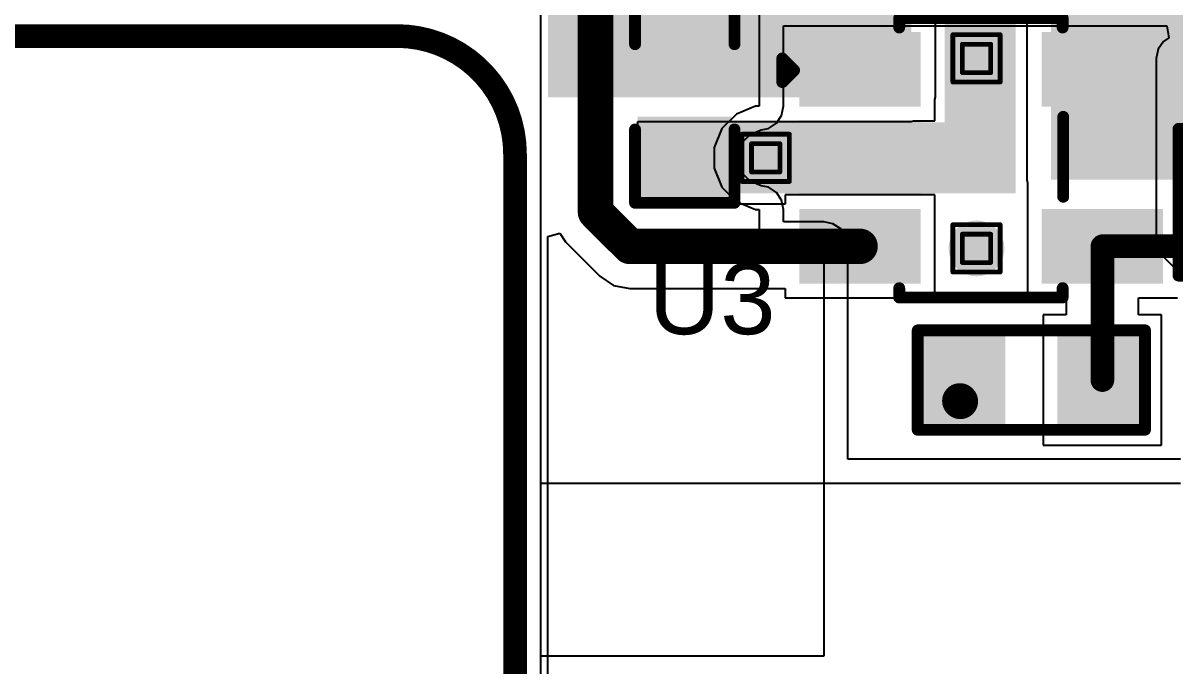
# Model space of a CAD drawing. Header units: inches. Extents: x 0 to 355, y -10 to 78.
# Drawn here: x 10.22 to 22.57, y 23.27 to 30.17 of the extents above; entities that cross this region are included whole.
import ezdxf

# ---------------------------------------------------------------- set-up
doc = ezdxf.new("R2010")
doc.units = ezdxf.units.IN
for name, color, linetype in [('Board Outline', 216, 'Continuous'), ('Bottom Layer', 5, 'Continuous'), ('Drill Drawing', 1, 'Continuous'), ('Top Layer', 1, 'Continuous'), ('Top Overlay', 2, 'Continuous'), ('Top Paste', 8, 'Continuous'), ('Top Solder', 216, 'Continuous'), ('Via Holes', 16, 'Continuous')]:
    doc.layers.add(name, color=color, linetype=linetype)
doc.styles.add('Arial', font='', dxfattribs={"height": 0.2})
doc.styles.get('Arial').set_extended_font_data('Arial')

# ---------------------------------------------------------------- blocks, each defined once
blk = doc.blocks.new('SOT_23_5_20')
at = {"layer": 'Top Layer'}
for points in [[(-1.85000011, 1.25000004), (-0.74999977, 1.25000004), (-0.74999977, 0.65000124), (-1.85000011, 0.65000124)], [(0.74999977, 1.25000004), (1.85000011, 1.25000004), (1.85000011, 0.65000124), (0.74999977, 0.65000124)], [(-1.85000011, 0.2999994), (-0.74999977, 0.2999994), (-0.74999977, -0.2999994), (-1.85000011, -0.2999994)], [(-1.85000011, -0.65000124), (-0.74999977, -0.65000124), (-0.74999977, -1.25000004), (-1.85000011, -1.25000004)], [(0.74999977, -0.65000124), (1.85000011, -0.65000124), (1.85000011, -1.25000004), (0.74999977, -1.25000004)]]:
    blk.add_hatch(color=1, dxfattribs=at).paths.add_polyline_path(points)
at = {"layer": 'Top Paste'}
for points in [[(-1.85000011, 1.25000004), (-0.74999977, 1.25000004), (-0.74999977, 0.65000124), (-1.85000011, 0.65000124)], [(0.74999977, 1.25000004), (1.85000011, 1.25000004), (1.85000011, 0.65000124), (0.74999977, 0.65000124)], [(-1.85000011, 0.2999994), (-0.74999977, 0.2999994), (-0.74999977, -0.2999994), (-1.85000011, -0.2999994)], [(-1.85000011, -0.65000124), (-0.74999977, -0.65000124), (-0.74999977, -1.25000004), (-1.85000011, -1.25000004)], [(0.74999977, -0.65000124), (1.85000011, -0.65000124), (1.85000011, -1.25000004), (0.74999977, -1.25000004)]]:
    blk.add_hatch(color=8, dxfattribs=at).paths.add_polyline_path(points)
at = {"layer": 'Top Solder'}
for points in [[(-1.95160011, 1.35160004), (-0.6483997699999999, 1.35160004), (-0.6483997699999999, 0.54840124), (-1.95160011, 0.54840124)], [(0.6483997699999999, 1.35160004), (1.95160011, 1.35160004), (1.95160011, 0.54840124), (0.6483997699999999, 0.54840124)], [(-1.95160011, 0.4015993999999999), (-0.6483997699999999, 0.4015993999999999), (-0.6483997699999999, -0.4015993999999999), (-1.95160011, -0.4015993999999999)], [(-1.95160011, -0.54840124), (-0.6483997699999999, -0.54840124), (-0.6483997699999999, -1.35160004), (-1.95160011, -1.35160004)], [(0.6483997699999999, -0.54840124), (1.95160011, -0.54840124), (1.95160011, -1.35160004), (0.6483997699999999, -1.35160004)]]:
    blk.add_hatch(color=216, dxfattribs=at).paths.add_polyline_path(points)
at = {"layer": 'Top Overlay'}
for points in [[(-0.87900256, 1.3986002, 0.127, 0.127, 0), (-0.87900256, 1.4986, 0.127, 0.127, 0)], [(-0.87900256, 1.4986, 0.127, 0.127, 0), (0.8735974400000001, 1.4986, 0.127, 0.127, 0)], [(0.8735974400000001, 1.3986002, 0.127, 0.127, 0), (0.8735974400000001, 1.4986, 0.127, 0.127, 0)], [(-2.1336, 0.8128, 0.127, 0.127, 0), (-2.1336, 1.0668, 0.127, 0.127, 0)], [(-2.1336, 1.0668, 0.127, 0.127, 0), (-2.0066, 0.9397999999999999, 0.127, 0.127, 0)], [(-2.1336, 0.8128, 0.127, 0.127, 0), (-2.0066, 0.9397999999999999, 0.127, 0.127, 0)], [(0.88000078, -0.41800018, 0.127, 0.127, 0), (0.88000078, 0.43999912, 0.127, 0.127, 0)], [(-0.87900256, -1.4986, 0.127, 0.127, 0), (-0.87900256, -1.3986002, 0.127, 0.127, 0)], [(0.8735974400000001, -1.4986, 0.127, 0.127, 0), (0.8735974400000001, -1.3986002, 0.127, 0.127, 0)], [(-0.87900256, -1.4986, 0.127, 0.127, 0), (0.8735974400000001, -1.4986, 0.127, 0.127, 0)]]:
    blk.add_lwpolyline(points, format="xyseb", dxfattribs=at)
for points in [[(-0.9107525599999998, 1.4986, 0.0635, 0.0635, 1), (-0.8472525599999999, 1.4986, 0.0635, 0.0635, 1)], [(-0.9107525599999998, 1.4986, 0.0635, 0.0635, 1), (-0.8472525599999999, 1.4986, 0.0635, 0.0635, 1)], [(0.84184744, 1.4986, 0.0635, 0.0635, 1), (0.9053474399999999, 1.4986, 0.0635, 0.0635, 1)], [(0.84184744, 1.4986, 0.0635, 0.0635, 1), (0.9053474399999999, 1.4986, 0.0635, 0.0635, 1)], [(-0.9107525599999998, 1.3986002, 0.0635, 0.0635, 1), (-0.8472525599999999, 1.3986002, 0.0635, 0.0635, 1)], [(0.84184744, 1.3986002, 0.0635, 0.0635, 1), (0.9053474399999999, 1.3986002, 0.0635, 0.0635, 1)], [(-2.16535, 1.0668, 0.0635, 0.0635, 1), (-2.10185, 1.0668, 0.0635, 0.0635, 1)], [(-2.16535, 1.0668, 0.0635, 0.0635, 1), (-2.10185, 1.0668, 0.0635, 0.0635, 1)], [(-2.03835, 0.9397999999999999, 0.0635, 0.0635, 1), (-1.97485, 0.9397999999999999, 0.0635, 0.0635, 1)], [(-2.03835, 0.9397999999999999, 0.0635, 0.0635, 1), (-1.97485, 0.9397999999999999, 0.0635, 0.0635, 1)], [(-2.16535, 0.8128, 0.0635, 0.0635, 1), (-2.10185, 0.8128, 0.0635, 0.0635, 1)], [(-2.16535, 0.8128, 0.0635, 0.0635, 1), (-2.10185, 0.8128, 0.0635, 0.0635, 1)], [(0.84825078, 0.43999912, 0.0635, 0.0635, 1), (0.91175078, 0.43999912, 0.0635, 0.0635, 1)], [(0.84825078, -0.41800018, 0.0635, 0.0635, 1), (0.91175078, -0.41800018, 0.0635, 0.0635, 1)], [(-0.9107525599999998, -1.3986002, 0.0635, 0.0635, 1), (-0.8472525599999999, -1.3986002, 0.0635, 0.0635, 1)], [(0.84184744, -1.3986002, 0.0635, 0.0635, 1), (0.9053474399999999, -1.3986002, 0.0635, 0.0635, 1)], [(-0.9107525599999998, -1.4986, 0.0635, 0.0635, 1), (-0.8472525599999999, -1.4986, 0.0635, 0.0635, 1)], [(-0.9107525599999998, -1.4986, 0.0635, 0.0635, 1), (-0.8472525599999999, -1.4986, 0.0635, 0.0635, 1)], [(0.84184744, -1.4986, 0.0635, 0.0635, 1), (0.9053474399999999, -1.4986, 0.0635, 0.0635, 1)], [(0.84184744, -1.4986, 0.0635, 0.0635, 1), (0.9053474399999999, -1.4986, 0.0635, 0.0635, 1)]]:
    blk.add_lwpolyline(points, format="xyseb", close=True, dxfattribs=at)
blk = doc.blocks.new('R___0603_52')
at = {"layer": 'Top Layer'}
for points in [[(-0.3809999999999999, 0.4445), (-0.3810000000000001, -0.4445), (-1.143, -0.4445), (-1.143, 0.4445)], [(1.143, 0.4445), (1.143, -0.4445), (0.3809999999999999, -0.4445), (0.3810000000000001, 0.4445)]]:
    blk.add_hatch(color=1, dxfattribs=at).paths.add_polyline_path(points)
at = {"layer": 'Top Paste'}
for points in [[(-0.3809999999999999, 0.4445), (-0.3810000000000001, -0.4445), (-1.143, -0.4445), (-1.143, 0.4445)], [(1.143, 0.4445), (1.143, -0.4445), (0.3809999999999999, -0.4445), (0.3810000000000001, 0.4445)]]:
    blk.add_hatch(color=8, dxfattribs=at).paths.add_polyline_path(points)
at = {"layer": 'Top Solder'}
for points in [[(-0.2793999999999999, 0.5460999999999999), (-0.2794, -0.5461), (-1.2446, -0.5460999999999999), (-1.2446, 0.5461)], [(1.2446, 0.5460999999999999), (1.2446, -0.5461), (0.2793999999999999, -0.5460999999999999), (0.2794, 0.5461)]]:
    blk.add_hatch(color=216, dxfattribs=at).paths.add_polyline_path(points)
at = {"layer": 'Top Overlay'}
for points in [[(-1.2192, 0.5334, 0.127, 0.127, 0), (1.2192, 0.5334, 0.127, 0.127, 0)], [(-1.2192, -0.5334, 0.127, 0.127, 0), (-1.2192, 0.5334, 0.127, 0.127, 0)], [(1.2192, -0.5334, 0.127, 0.127, 0), (1.2192, 0.5334, 0.127, 0.127, 0)], [(-1.2192, -0.5334, 0.127, 0.127, 0), (1.2192, -0.5334, 0.127, 0.127, 0)]]:
    blk.add_lwpolyline(points, format="xyseb", dxfattribs=at)
for points in [[(-1.25095, 0.5334, 0.0635, 0.0635, 1), (-1.18745, 0.5334, 0.0635, 0.0635, 1)], [(-1.25095, 0.5334, 0.0635, 0.0635, 1), (-1.18745, 0.5334, 0.0635, 0.0635, 1)], [(1.18745, 0.5334, 0.0635, 0.0635, 1), (1.25095, 0.5334, 0.0635, 0.0635, 1)], [(1.18745, 0.5334, 0.0635, 0.0635, 1), (1.25095, 0.5334, 0.0635, 0.0635, 1)], [(-1.25095, -0.5334, 0.0635, 0.0635, 1), (-1.18745, -0.5334, 0.0635, 0.0635, 1)], [(-1.25095, -0.5334, 0.0635, 0.0635, 1), (-1.18745, -0.5334, 0.0635, 0.0635, 1)], [(1.18745, -0.5334, 0.0635, 0.0635, 1), (1.25095, -0.5334, 0.0635, 0.0635, 1)], [(1.18745, -0.5334, 0.0635, 0.0635, 1), (1.25095, -0.5334, 0.0635, 0.0635, 1)]]:
    blk.add_lwpolyline(points, format="xyseb", close=True, dxfattribs=at)
blk = doc.blocks.new('R___0402_53')
at = {"layer": 'Top Layer'}
for points in [[(-0.6985, -0.3175), (-0.6985, 0.3175), (-0.2412999999999999, 0.3175), (-0.2413, -0.3175)], [(0.2412999999999999, -0.3175), (0.2413, 0.3175), (0.6985, 0.3175), (0.6985, -0.3175)]]:
    blk.add_hatch(color=1, dxfattribs=at).paths.add_polyline_path(points)
at = {"layer": 'Top Paste'}
for points in [[(-0.6985, -0.3175), (-0.6985, 0.3175), (-0.2412999999999999, 0.3175), (-0.2413, -0.3175)], [(0.2412999999999999, -0.3175), (0.2413, 0.3175), (0.6985, 0.3175), (0.6985, -0.3175)]]:
    blk.add_hatch(color=8, dxfattribs=at).paths.add_polyline_path(points)
at = {"layer": 'Top Solder'}
for points in [[(-0.75350116, -0.37250116), (-0.75350116, 0.37250116), (-0.1862988399999999, 0.37250116), (-0.18629884, -0.37250116)], [(0.1862988399999999, -0.37250116), (0.18629884, 0.37250116), (0.75350116, 0.37250116), (0.75350116, -0.37250116)]]:
    blk.add_hatch(color=216, dxfattribs=at).paths.add_polyline_path(points)
at = {"layer": 'Top Overlay'}
for points in [[(-0.7874, 0.4064, 0.127, 0.127, 0), (-0.7874, -0.4064, 0.127, 0.127, 0)], [(-0.7874, 0.4064, 0.127, 0.127, 0), (0.7874, 0.4064, 0.127, 0.127, 0)], [(0.7874, 0.4064, 0.127, 0.127, 0), (0.7874, -0.4064, 0.127, 0.127, 0)], [(-0.7874, -0.4064, 0.127, 0.127, 0), (0.7874, -0.4064, 0.127, 0.127, 0)], [(-0.8128, -0.4318, 0.0032258, 0.0032258, 0), (0.8128, -0.4318, 0.0032258, 0.0032258, 0)]]:
    blk.add_lwpolyline(points, format="xyseb", dxfattribs=at)
for points in [[(-0.8191499999999999, 0.4064, 0.0635, 0.0635, 1), (-0.7556499999999999, 0.4064, 0.0635, 0.0635, 1)], [(-0.8191499999999999, 0.4064, 0.0635, 0.0635, 1), (-0.7556499999999999, 0.4064, 0.0635, 0.0635, 1)], [(0.7556499999999999, 0.4064, 0.0635, 0.0635, 1), (0.8191499999999999, 0.4064, 0.0635, 0.0635, 1)], [(0.7556499999999999, 0.4064, 0.0635, 0.0635, 1), (0.8191499999999999, 0.4064, 0.0635, 0.0635, 1)], [(-0.8191499999999999, -0.4064, 0.0635, 0.0635, 1), (-0.7556499999999999, -0.4064, 0.0635, 0.0635, 1)], [(-0.8191499999999999, -0.4064, 0.0635, 0.0635, 1), (-0.7556499999999999, -0.4064, 0.0635, 0.0635, 1)], [(0.7556499999999999, -0.4064, 0.0635, 0.0635, 1), (0.8191499999999999, -0.4064, 0.0635, 0.0635, 1)], [(0.7556499999999999, -0.4064, 0.0635, 0.0635, 1), (0.8191499999999999, -0.4064, 0.0635, 0.0635, 1)], [(-0.81360518, -0.4318, 0.0016129, 0.0016129, 1), (-0.8119948199999999, -0.4318, 0.0016129, 0.0016129, 1)], [(0.8119948199999999, -0.4318, 0.0016129, 0.0016129, 1), (0.81360518, -0.4318, 0.0016129, 0.0016129, 1)]]:
    blk.add_lwpolyline(points, format="xyseb", close=True, dxfattribs=at)
blk = doc.blocks.new('C___0603_103')
at = {"layer": 'Top Layer'}
for points in [[(-0.3809999999999999, 0.4445), (-0.3809999999999999, -0.4445), (-1.143, -0.4445), (-1.143, 0.4445)], [(1.143, 0.4445), (1.143, -0.4445), (0.3809999999999999, -0.4445), (0.3809999999999999, 0.4445)]]:
    blk.add_hatch(color=1, dxfattribs=at).paths.add_polyline_path(points)
at = {"layer": 'Top Paste'}
for points in [[(-0.3809999999999999, 0.4445), (-0.3809999999999999, -0.4445), (-1.143, -0.4445), (-1.143, 0.4445)], [(1.143, 0.4445), (1.143, -0.4445), (0.3809999999999999, -0.4445), (0.3809999999999999, 0.4445)]]:
    blk.add_hatch(color=8, dxfattribs=at).paths.add_polyline_path(points)
at = {"layer": 'Top Solder'}
for points in [[(-0.3210001199999999, 0.50449988), (-0.3210001199999999, -0.50449988), (-1.20299988, -0.50449988), (-1.20299988, 0.50449988)], [(1.20299988, 0.50449988), (1.20299988, -0.50449988), (0.3210001199999999, -0.50449988), (0.3210001199999999, 0.50449988)]]:
    blk.add_hatch(color=216, dxfattribs=at).paths.add_polyline_path(points)
at = {"layer": 'Top Overlay'}
for points in [[(-1.2446, 0.5334, 0.127, 0.127, 0), (-0.4571999999999999, 0.5334, 0.127, 0.127, 0)], [(-1.2446, 0.5334, 0.127, 0.127, 0), (-1.2446, -0.5334, 0.127, 0.127, 0)], [(0.4571999999999999, 0.5334, 0.127, 0.127, 0), (1.2446, 0.5334, 0.127, 0.127, 0)], [(1.2446, 0.5334, 0.127, 0.127, 0), (1.2446, -0.5334, 0.127, 0.127, 0)], [(-1.2446, -0.5334, 0.127, 0.127, 0), (-0.4571999999999999, -0.5334, 0.127, 0.127, 0)], [(0.4571999999999999, -0.5334, 0.127, 0.127, 0), (1.2446, -0.5334, 0.127, 0.127, 0)]]:
    blk.add_lwpolyline(points, format="xyseb", dxfattribs=at)
for points in [[(-1.27635, 0.5334, 0.0635, 0.0635, 1), (-1.21285, 0.5334, 0.0635, 0.0635, 1)], [(-1.27635, 0.5334, 0.0635, 0.0635, 1), (-1.21285, 0.5334, 0.0635, 0.0635, 1)], [(-0.4889499999999999, 0.5334, 0.0635, 0.0635, 1), (-0.42545, 0.5334, 0.0635, 0.0635, 1)], [(0.42545, 0.5334, 0.0635, 0.0635, 1), (0.4889499999999999, 0.5334, 0.0635, 0.0635, 1)], [(1.21285, 0.5334, 0.0635, 0.0635, 1), (1.27635, 0.5334, 0.0635, 0.0635, 1)], [(1.21285, 0.5334, 0.0635, 0.0635, 1), (1.27635, 0.5334, 0.0635, 0.0635, 1)], [(-1.27635, -0.5334, 0.0635, 0.0635, 1), (-1.21285, -0.5334, 0.0635, 0.0635, 1)], [(-1.27635, -0.5334, 0.0635, 0.0635, 1), (-1.21285, -0.5334, 0.0635, 0.0635, 1)], [(-0.4889499999999999, -0.5334, 0.0635, 0.0635, 1), (-0.42545, -0.5334, 0.0635, 0.0635, 1)], [(0.42545, -0.5334, 0.0635, 0.0635, 1), (0.4889499999999999, -0.5334, 0.0635, 0.0635, 1)], [(1.21285, -0.5334, 0.0635, 0.0635, 1), (1.27635, -0.5334, 0.0635, 0.0635, 1)], [(1.21285, -0.5334, 0.0635, 0.0635, 1), (1.27635, -0.5334, 0.0635, 0.0635, 1)]]:
    blk.add_lwpolyline(points, format="xyseb", close=True, dxfattribs=at)

msp = doc.modelspace()

# ---------------------------------------------------------------- hatches: boundary and pattern name
at = {"layer": 'Bottom Layer'}
h = msp.add_hatch(color=5, dxfattribs=at)
edge = h.paths.add_edge_path()
edge.add_arc((20.44407646, 29.79451242), 0.2999994, 0, 360)
h = msp.add_hatch(color=5, dxfattribs=at)
edge = h.paths.add_edge_path()
edge.add_arc((18.1829202, 28.72771242), 0.2999994, 0, 360)
h = msp.add_hatch(color=5, dxfattribs=at)
edge = h.paths.add_edge_path()
edge.add_arc((20.44407646, 27.75598462), 0.2999994, 0, 360)
at = {"layer": 'Top Layer'}
for points in [[(20.1013187, 28.34671242), (20.8633187, 28.34671242), (20.8633187, 31.50901242), (20.1013187, 31.50901242)], [(21.2443187, 28.4926913), (25.2095127, 28.4926913), (25.2095127, 31.50901242), (21.2443187, 31.50901242)], [(15.8461202, 29.37771366), (19.74431916, 29.37771366), (19.74431916, 31.42011242), (15.8461202, 31.42011242)], [(16.87022026, 28.34671242), (20.8633187, 28.34671242), (20.8633187, 29.10871242), (16.87022026, 29.10871242)]]:
    msp.add_hatch(color=1, dxfattribs=at).paths.add_polyline_path(points)
h = msp.add_hatch(color=1, dxfattribs=at)
edge = h.paths.add_edge_path()
edge.add_arc((20.44407646, 29.79451242), 0.2999994, 0, 360)
h = msp.add_hatch(color=1, dxfattribs=at)
edge = h.paths.add_edge_path()
edge.add_arc((18.1829202, 28.72771242), 0.2999994, 0, 360)
h = msp.add_hatch(color=1, dxfattribs=at)
edge = h.paths.add_edge_path()
edge.add_arc((20.44407646, 27.75598462), 0.2999994, 0, 360)
at = {"layer": 'Via Holes'}
h = msp.add_hatch(color=7, dxfattribs=at)
edge = h.paths.add_edge_path()
edge.add_arc((20.44407646, 29.79451242), 0.1499997, 0, 360)
h = msp.add_hatch(color=7, dxfattribs=at)
edge = h.paths.add_edge_path()
edge.add_arc((18.1829202, 28.72771242), 0.1499997, 0, 360)
h = msp.add_hatch(color=7, dxfattribs=at)
edge = h.paths.add_edge_path()
edge.add_arc((20.44407646, 27.75598462), 0.1499997, 0, 360)

# ---------------------------------------------------------------- linework, layer by layer
at = {"layer": 'Board Outline'}
for points in [[(1.27e-05, 30.03501232, 0.254, 0.254, 0), (14.2240127, 30.03501232, 0.254, 0.254, 0)], [(14.2240127, 30.03501232, 0.254, 0.254, -0.4149602855003318), (15.4940127, 28.76501232, 0.254, 0.254, 0)], [(15.4940127, 6.795013079999999, 0.254, 0.254, 0), (15.4940127, 28.76501232, 0.254, 0.254, 0)]]:
    msp.add_lwpolyline(points, format="xyseb", dxfattribs=at)
for points in [[(14.1605127, 30.03501232, 0.127, 0.127, 1), (14.2875127, 30.03501232, 0.127, 0.127, 1)], [(14.1605127, 30.03501232, 0.127, 0.127, 1), (14.2875127, 30.03501232, 0.127, 0.127, 1)], [(15.4305127, 28.76501232, 0.127, 0.127, 1), (15.5575127, 28.76501232, 0.127, 0.127, 1)], [(15.4305127, 28.76501232, 0.127, 0.127, 1), (15.5575127, 28.76501232, 0.127, 0.127, 1)]]:
    msp.add_lwpolyline(points, format="xyseb", close=True, dxfattribs=at)
at = {"layer": 'Bottom Layer'}
for p, q in [((15.7699202, 23.3813477), (15.7699202, 30.43637042)), ((18.11410144, 30.43637042), (18.11410144, 29.28171182)), ((18.3730773, 29.28171182), (18.3730773, 30.14398594)), ((18.3730773, 30.14398594), (22.4849436, 30.14398594)), ((22.4849436, 30.14398594), (22.50717876, 30.01698594)), ((22.44828886, 29.97763626), (22.39214978, 29.89361814)), ((22.50717876, 30.01698594), (22.44828886, 29.97763626)), ((22.39214978, 29.89361814), (22.37243684, 29.79451242)), ((22.37243684, 29.79451242), (22.37243684, 27.84959886)), ((17.86910574, 29.19737112), (17.7132615, 29.04152688)), ((18.0727223, 29.28171182), (17.86910574, 29.19737112)), ((18.11410144, 29.28171182), (18.0727223, 29.28171182)), ((18.29722528, 29.09858798), (18.35336436, 29.1826061)), ((18.35336436, 29.1826061), (18.3730773, 29.28171182)), ((17.7132615, 29.04152688), (17.6289208, 28.83791032)), ((18.13360102, 29.02661454), (18.21320716, 29.0424489)), ((18.21320716, 29.0424489), (18.29722528, 29.09858798)), ((17.93281148, 28.89482918), (18.01580344, 28.97782114)), ((18.01580344, 28.97782114), (18.13360102, 29.02661454)), ((17.6289208, 28.83791032), (17.6289208, 28.61751452)), ((17.88789666, 28.78639657999999), (17.93281148, 28.89482918)), ((17.88789666, 28.66902826), (17.88789666, 28.78639657999999)), ((17.93281148, 28.56059566), (17.88789666, 28.66902826)), ((17.6289208, 28.61751452), (17.7132615, 28.41389796)), ((18.01580344, 28.4776037), (17.93281148, 28.56059566)), ((18.13360102, 28.4288103), (18.01580344, 28.4776037)), ((18.21320716, 28.41297594), (18.13360102, 28.4288103)), ((17.7132615, 28.41389796), (17.86910574, 28.25805372)), ((18.29722528, 28.35683686), (18.21320716, 28.41297594)), ((18.35336436, 28.27281874), (18.29722528, 28.35683686)), ((17.86910574, 28.25805372), (18.0727223, 28.17371302)), ((18.0727223, 28.17371302), (18.11410144, 28.17371302)), ((18.11410144, 28.17371302), (18.11410144, 27.7814913)), ((18.3730773, 28.17371302), (18.35336436, 28.27281874)), ((18.3730773, 28.04046716), (18.3730773, 28.17371302)), ((18.80522274, 28.04046716), (18.3730773, 28.04046716)), ((18.90432846, 28.02075422), (18.80522274, 28.04046716)), ((18.98834658, 27.96461514), (18.90432846, 28.02075422)), ((19.04448566, 27.88059702), (18.98834658, 27.96461514)), ((19.0641986, 27.7814913), (19.04448566, 27.88059702)), ((22.37243684, 27.84959886), (22.39214978, 27.75049314)), ((18.11410144, 27.7814913), (18.80522274, 27.7814913)), ((18.80522274, 27.7814913), (18.80522274, 27.09036746)), ((19.0641986, 27.09036746), (19.0641986, 27.7814913)), ((22.39214978, 27.75049314), (22.44828886, 27.66647502)), ((22.44828886, 27.66647502), (23.26909748, 26.84566385999999)), ((18.80522274, 27.09036746), (18.80522528, 23.3813477)), ((19.0641986, 25.49483344), (19.0641986, 27.09036746)), ((22.63140762, 25.49482836), (19.0641986, 25.49483344)), ((15.7699202, 25.23586012), (22.63140762, 25.2358525)), ((15.7699202, 23.1679877), (15.7699202, 25.23586012)), ((18.80522528, 23.3813477), (15.7699202, 23.3813477))]:
    msp.add_line(p, q, dxfattribs=at)
at = {"layer": 'Drill Drawing'}
for points in [[(20.19007646, 30.04851241999999, 0.0508, 0.0508, 0), (20.69807646, 30.04851241999999, 0.0508, 0.0508, 0)], [(20.19007646, 29.54051242, 0.0508, 0.0508, 0), (20.19007646, 30.04851241999999, 0.0508, 0.0508, 0)], [(20.69807646, 29.54051242, 0.0508, 0.0508, 0), (20.69807646, 30.04851241999999, 0.0508, 0.0508, 0)], [(20.29167646, 29.94691242, 0.0508, 0.0508, 0), (20.59647646, 29.94691242, 0.0508, 0.0508, 0)], [(20.29167646, 29.64211242, 0.0508, 0.0508, 0), (20.29167646, 29.94691242, 0.0508, 0.0508, 0)], [(20.59647646, 29.64211242, 0.0508, 0.0508, 0), (20.59647646, 29.94691242, 0.0508, 0.0508, 0)], [(20.29167646, 29.64211242, 0.0508, 0.0508, 0), (20.59647646, 29.64211242, 0.0508, 0.0508, 0)], [(20.19007646, 29.54051242, 0.0508, 0.0508, 0), (20.69807646, 29.54051242, 0.0508, 0.0508, 0)], [(17.9289202, 28.98171242, 0.0508, 0.0508, 0), (18.4369202, 28.98171242, 0.0508, 0.0508, 0)], [(17.9289202, 28.47371242, 0.0508, 0.0508, 0), (17.9289202, 28.98171242, 0.0508, 0.0508, 0)], [(18.4369202, 28.47371242, 0.0508, 0.0508, 0), (18.4369202, 28.98171242, 0.0508, 0.0508, 0)], [(18.0305202, 28.88011242, 0.0508, 0.0508, 0), (18.3353202, 28.88011242, 0.0508, 0.0508, 0)], [(18.0305202, 28.57531242, 0.0508, 0.0508, 0), (18.0305202, 28.88011242, 0.0508, 0.0508, 0)], [(18.3353202, 28.57531242, 0.0508, 0.0508, 0), (18.3353202, 28.88011242, 0.0508, 0.0508, 0)], [(18.0305202, 28.57531242, 0.0508, 0.0508, 0), (18.3353202, 28.57531242, 0.0508, 0.0508, 0)], [(17.9289202, 28.47371242, 0.0508, 0.0508, 0), (18.4369202, 28.47371242, 0.0508, 0.0508, 0)], [(20.19007646, 28.00998462, 0.0508, 0.0508, 0), (20.69807646, 28.00998462, 0.0508, 0.0508, 0)], [(20.19007646, 27.50198462, 0.0508, 0.0508, 0), (20.19007646, 28.00998462, 0.0508, 0.0508, 0)], [(20.29167646, 27.90838462, 0.0508, 0.0508, 0), (20.59647646, 27.90838462, 0.0508, 0.0508, 0)], [(20.29167646, 27.60358462, 0.0508, 0.0508, 0), (20.29167646, 27.90838462, 0.0508, 0.0508, 0)], [(20.59647646, 27.60358462, 0.0508, 0.0508, 0), (20.59647646, 27.90838462, 0.0508, 0.0508, 0)], [(20.69807646, 27.50198462, 0.0508, 0.0508, 0), (20.69807646, 28.00998462, 0.0508, 0.0508, 0)], [(20.29167646, 27.60358462, 0.0508, 0.0508, 0), (20.59647646, 27.60358462, 0.0508, 0.0508, 0)], [(20.19007646, 27.50198462, 0.0508, 0.0508, 0), (20.69807646, 27.50198462, 0.0508, 0.0508, 0)]]:
    msp.add_lwpolyline(points, format="xyseb", dxfattribs=at)
for points in [[(20.17737646, 30.04851241999999, 0.0254, 0.0254, 1), (20.20277646, 30.04851241999999, 0.0254, 0.0254, 1)], [(20.17737646, 30.04851241999999, 0.0254, 0.0254, 1), (20.20277646, 30.04851241999999, 0.0254, 0.0254, 1)], [(20.68537646, 30.04851241999999, 0.0254, 0.0254, 1), (20.71077646, 30.04851241999999, 0.0254, 0.0254, 1)], [(20.68537646, 30.04851241999999, 0.0254, 0.0254, 1), (20.71077646, 30.04851241999999, 0.0254, 0.0254, 1)], [(20.27897646, 29.94691242, 0.0254, 0.0254, 1), (20.30437646, 29.94691242, 0.0254, 0.0254, 1)], [(20.27897646, 29.94691242, 0.0254, 0.0254, 1), (20.30437646, 29.94691242, 0.0254, 0.0254, 1)], [(20.58377646, 29.94691242, 0.0254, 0.0254, 1), (20.60917646, 29.94691242, 0.0254, 0.0254, 1)], [(20.58377646, 29.94691242, 0.0254, 0.0254, 1), (20.60917646, 29.94691242, 0.0254, 0.0254, 1)], [(20.27897646, 29.64211242, 0.0254, 0.0254, 1), (20.30437646, 29.64211242, 0.0254, 0.0254, 1)], [(20.27897646, 29.64211242, 0.0254, 0.0254, 1), (20.30437646, 29.64211242, 0.0254, 0.0254, 1)], [(20.58377646, 29.64211242, 0.0254, 0.0254, 1), (20.60917646, 29.64211242, 0.0254, 0.0254, 1)], [(20.58377646, 29.64211242, 0.0254, 0.0254, 1), (20.60917646, 29.64211242, 0.0254, 0.0254, 1)], [(20.17737646, 29.54051242, 0.0254, 0.0254, 1), (20.20277646, 29.54051242, 0.0254, 0.0254, 1)], [(20.17737646, 29.54051242, 0.0254, 0.0254, 1), (20.20277646, 29.54051242, 0.0254, 0.0254, 1)], [(20.68537646, 29.54051242, 0.0254, 0.0254, 1), (20.71077646, 29.54051242, 0.0254, 0.0254, 1)], [(20.68537646, 29.54051242, 0.0254, 0.0254, 1), (20.71077646, 29.54051242, 0.0254, 0.0254, 1)], [(17.9162202, 28.98171242, 0.0254, 0.0254, 1), (17.9416202, 28.98171242, 0.0254, 0.0254, 1)], [(17.9162202, 28.98171242, 0.0254, 0.0254, 1), (17.9416202, 28.98171242, 0.0254, 0.0254, 1)], [(18.4242202, 28.98171242, 0.0254, 0.0254, 1), (18.4496202, 28.98171242, 0.0254, 0.0254, 1)], [(18.4242202, 28.98171242, 0.0254, 0.0254, 1), (18.4496202, 28.98171242, 0.0254, 0.0254, 1)], [(18.0178202, 28.88011242, 0.0254, 0.0254, 1), (18.0432202, 28.88011242, 0.0254, 0.0254, 1)], [(18.0178202, 28.88011242, 0.0254, 0.0254, 1), (18.0432202, 28.88011242, 0.0254, 0.0254, 1)], [(18.3226202, 28.88011242, 0.0254, 0.0254, 1), (18.3480202, 28.88011242, 0.0254, 0.0254, 1)], [(18.3226202, 28.88011242, 0.0254, 0.0254, 1), (18.3480202, 28.88011242, 0.0254, 0.0254, 1)], [(18.0178202, 28.57531242, 0.0254, 0.0254, 1), (18.0432202, 28.57531242, 0.0254, 0.0254, 1)], [(18.0178202, 28.57531242, 0.0254, 0.0254, 1), (18.0432202, 28.57531242, 0.0254, 0.0254, 1)], [(18.3226202, 28.57531242, 0.0254, 0.0254, 1), (18.3480202, 28.57531242, 0.0254, 0.0254, 1)], [(18.3226202, 28.57531242, 0.0254, 0.0254, 1), (18.3480202, 28.57531242, 0.0254, 0.0254, 1)], [(17.9162202, 28.47371242, 0.0254, 0.0254, 1), (17.9416202, 28.47371242, 0.0254, 0.0254, 1)], [(17.9162202, 28.47371242, 0.0254, 0.0254, 1), (17.9416202, 28.47371242, 0.0254, 0.0254, 1)], [(18.4242202, 28.47371242, 0.0254, 0.0254, 1), (18.4496202, 28.47371242, 0.0254, 0.0254, 1)], [(18.4242202, 28.47371242, 0.0254, 0.0254, 1), (18.4496202, 28.47371242, 0.0254, 0.0254, 1)], [(20.17737646, 28.00998462, 0.0254, 0.0254, 1), (20.20277646, 28.00998462, 0.0254, 0.0254, 1)], [(20.17737646, 28.00998462, 0.0254, 0.0254, 1), (20.20277646, 28.00998462, 0.0254, 0.0254, 1)], [(20.27897646, 27.90838462, 0.0254, 0.0254, 1), (20.30437646, 27.90838462, 0.0254, 0.0254, 1)], [(20.27897646, 27.90838462, 0.0254, 0.0254, 1), (20.30437646, 27.90838462, 0.0254, 0.0254, 1)], [(20.58377646, 27.90838462, 0.0254, 0.0254, 1), (20.60917646, 27.90838462, 0.0254, 0.0254, 1)], [(20.58377646, 27.90838462, 0.0254, 0.0254, 1), (20.60917646, 27.90838462, 0.0254, 0.0254, 1)], [(20.68537646, 28.00998462, 0.0254, 0.0254, 1), (20.71077646, 28.00998462, 0.0254, 0.0254, 1)], [(20.68537646, 28.00998462, 0.0254, 0.0254, 1), (20.71077646, 28.00998462, 0.0254, 0.0254, 1)], [(20.27897646, 27.60358462, 0.0254, 0.0254, 1), (20.30437646, 27.60358462, 0.0254, 0.0254, 1)], [(20.27897646, 27.60358462, 0.0254, 0.0254, 1), (20.30437646, 27.60358462, 0.0254, 0.0254, 1)], [(20.58377646, 27.60358462, 0.0254, 0.0254, 1), (20.60917646, 27.60358462, 0.0254, 0.0254, 1)], [(20.58377646, 27.60358462, 0.0254, 0.0254, 1), (20.60917646, 27.60358462, 0.0254, 0.0254, 1)], [(20.17737646, 27.50198462, 0.0254, 0.0254, 1), (20.20277646, 27.50198462, 0.0254, 0.0254, 1)], [(20.17737646, 27.50198462, 0.0254, 0.0254, 1), (20.20277646, 27.50198462, 0.0254, 0.0254, 1)], [(20.68537646, 27.50198462, 0.0254, 0.0254, 1), (20.71077646, 27.50198462, 0.0254, 0.0254, 1)], [(20.68537646, 27.50198462, 0.0254, 0.0254, 1), (20.71077646, 27.50198462, 0.0254, 0.0254, 1)]]:
    msp.add_lwpolyline(points, format="xyseb", close=True, dxfattribs=at)
at = {"layer": 'Top Layer'}
for p, q in [((20.98534284, 31.50901242), (20.98534284, 28.4926913)), ((20.00329756, 29.37771366), (20.00329756, 31.42011242)), ((19.99831916, 29.3526845), (20.00329756, 29.37771366)), ((19.99831916, 29.12371366), (19.99831916, 29.3526845)), ((16.81072838, 28.33314882), (16.81072838, 29.1187378)), ((16.81072838, 29.1187378), (19.7443217, 29.1187378)), ((19.7443217, 29.1187378), (19.76933816, 29.12371366)), ((19.76933816, 29.12371366), (19.99831916, 29.12371366)), ((20.98534284, 28.4926913), (20.99210178, 28.45871118)), ((20.99210178, 28.45871118), (20.9903187, 28.33171118)), ((16.9129583, 28.2309189), (16.81072838, 28.33314882)), ((19.99831916, 28.33171118), (18.39032136, 28.33171118)), ((18.39032136, 28.33171118), (18.39032136, 28.2309189)), ((19.99831916, 27.22371237999999), (19.99831916, 28.33171118)), ((20.9903187, 28.33171118), (20.99031616, 28.33170864)), ((20.99031616, 28.33170864), (20.99032124, 28.3317061)), ((20.99032124, 28.3317061), (20.99032124, 27.22371237999999)), ((18.39032136, 28.2309189), (16.9129583, 28.2309189)), ((15.84611766, 14.63856356), (15.8461202, 27.88211594)), ((15.8461202, 27.88211594), (15.9731202, 27.92064012)), ((15.9731202, 27.92064012), (16.03705454, 27.82495578)), ((16.03705454, 27.82495578), (16.40476526, 27.45724506)), ((16.40476526, 27.45724506), (16.5517957, 27.35900294)), ((16.5517957, 27.35900294), (16.72523198, 27.32450212)), ((16.72523198, 27.32450212), (16.72524468, 27.32450466)), ((16.72524468, 27.32450466), (18.39032136, 27.32450466)), ((18.39032136, 27.32450466), (18.39032136, 27.22371237999999)), ((18.39032136, 27.22371237999999), (19.99831916, 27.22371237999999)), ((20.99032124, 27.22371237999999), (21.40585508, 27.22371237999999)), ((21.40585508, 27.22371237999999), (21.40585508, 27.0414877)), ((22.1827852, 27.0414877), (22.1827852, 27.22371237999999)), ((22.1827852, 27.22371237999999), (22.59831904, 27.22371237999999)), ((21.40585508, 27.0414877), (21.15932014, 27.0414877)), ((21.15932014, 27.0414877), (21.15932014, 25.6444877)), ((22.42932014, 27.0414877), (22.1827852, 27.0414877)), ((22.42932014, 25.6444877), (22.42932014, 27.0414877)), ((21.15932014, 25.6444877), (22.42932014, 25.6444877))]:
    msp.add_line(p, q, dxfattribs=at)
for points in [[(16.35752126, 28.1454225, 0.3809999999999999, 0.3809999999999999, 0), (16.35752126, 30.42611136, 0.3809999999999999, 0.3809999999999999, 0)], [(16.35752126, 28.1454225, 0.3809999999999999, 0.3809999999999999, 0), (16.72523198, 27.77771178, 0.3809999999999999, 0.3809999999999999, 0)], [(16.72523198, 27.77771178, 0.3809999999999999, 0.3809999999999999, 0), (19.19432026, 27.77771178, 0.3809999999999999, 0.3809999999999999, 0)], [(21.79432014, 27.77771178, 0.254, 0.254, 0), (21.7962099, 27.77960154, 0.254, 0.254, 0)], [(21.79432014, 26.34298769999999, 0.254, 0.254, 0), (21.79432014, 27.77771178, 0.254, 0.254, 0)], [(21.7962099, 27.77960154, 0.254, 0.254, 0), (23.0913305, 27.77960154, 0.254, 0.254, 0)], [(20.2657202, 26.11898764, 0.3809999999999999, 0.3809999999999999, 0), (20.27032014, 26.1143877, 0.3809999999999999, 0.3809999999999999, 0)]]:
    msp.add_lwpolyline(points, format="xyseb", dxfattribs=at)
for points in [[(16.26227126, 28.1454225, 0.1905, 0.1905, 1), (16.45277126, 28.1454225, 0.1905, 0.1905, 1)], [(16.26227126, 28.1454225, 0.1905, 0.1905, 1), (16.45277126, 28.1454225, 0.1905, 0.1905, 1)], [(16.62998198, 27.77771178, 0.1905, 0.1905, 1), (16.82048198, 27.77771178, 0.1905, 0.1905, 1)], [(16.62998198, 27.77771178, 0.1905, 0.1905, 1), (16.82048198, 27.77771178, 0.1905, 0.1905, 1)], [(19.09907026, 27.77771178, 0.1905, 0.1905, 1), (19.28957026, 27.77771178, 0.1905, 0.1905, 1)], [(21.73082014, 27.77771178, 0.127, 0.127, 1), (21.85782014, 27.77771178, 0.127, 0.127, 1)], [(21.73082014, 27.77771178, 0.127, 0.127, 1), (21.85782014, 27.77771178, 0.127, 0.127, 1)], [(21.7327099, 27.77960154, 0.127, 0.127, 1), (21.8597099, 27.77960154, 0.127, 0.127, 1)], [(21.7327099, 27.77960154, 0.127, 0.127, 1), (21.8597099, 27.77960154, 0.127, 0.127, 1)], [(21.73082014, 26.34298769999999, 0.127, 0.127, 1), (21.85782014, 26.34298769999999, 0.127, 0.127, 1)], [(20.1704702, 26.11898764, 0.1905, 0.1905, 1), (20.3609702, 26.11898764, 0.1905, 0.1905, 1)], [(20.17507014, 26.1143877, 0.1905, 0.1905, 1), (20.36557014, 26.1143877, 0.1905, 0.1905, 1)]]:
    msp.add_lwpolyline(points, format="xyseb", close=True, dxfattribs=at)

# ---------------------------------------------------------------- block references
at = {"rotation": 90}
for name, p in [('C___0603_103', (17.31472026, 29.48971242)), ('R___0402_53', (23.01702026, 28.2513913))]:
    msp.add_blockref(name, p, dxfattribs=at)
for name, p in [('SOT_23_5_20', (20.4943202, 28.72771242)), ('R___0603_52', (21.03232014, 26.34298769999999))]:
    msp.add_blockref(name, p)

# ---------------------------------------------------------------- texts
at = {"layer": 'Top Overlay', "style": 'Arial'}
msp.add_text('U3', height=0.7619999999999999, dxfattribs=at).set_placement((16.92707054, 26.83511016))

doc.saveas('drawing.dxf')
